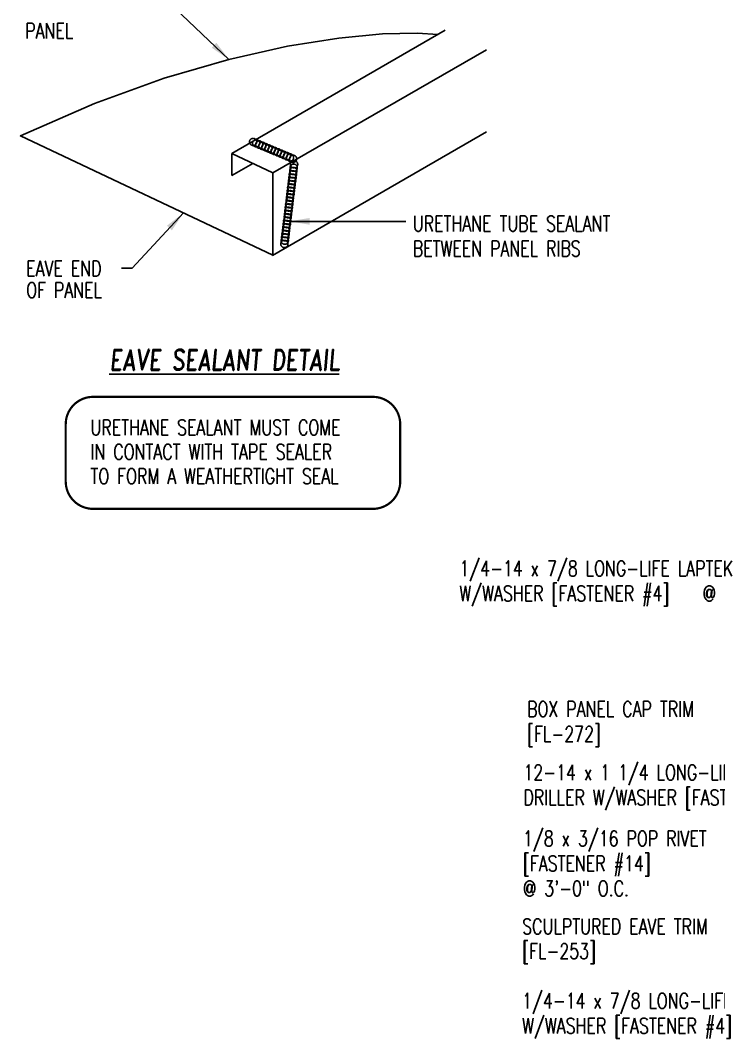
# Model space of a CAD drawing. Header units: inches. Extents: x -16.2 to 26.3, y 5.4 to 57.1.
# Drawn here: x -16.21 to 0.79, y 14.52 to 39.3 of the extents above; entities that cross this region are included whole.
import ezdxf

# ---------------------------------------------------------------- set-up
doc = ezdxf.new("R2010")
doc.units = ezdxf.units.IN
doc.header["$MEASUREMENT"] = 0
doc.linetypes.add('CENTER2', pattern=[1.125, 0.75, -0.125, 0.125, -0.125])
for name, color, linetype in [('LABEL', 6, 'Continuous'), ('PANEL', 11, 'Continuous'), ('SEALANT', 253, 'CENTER2'), ('TEXT', 2, 'Continuous')]:
    doc.layers.add(name, color=color, linetype=linetype)
doc.styles.add('ROMAND', font='romand', dxfattribs={"height": 0.075})
doc.styles.add('TEXT', font='SIMPLEX', dxfattribs={"width": 0.75, "height": 6})
doc.styles.add('TEXT1', font='ROMANS.shx', dxfattribs={"width": 0.75, "height": 0.375})
doc.dimstyles.new('DETAIL$7', dxfattribs={"dimscale": 4, "dimtxt": 6, "dimasz": 0.125, "dimexe": 0.0625, "dimexo": 0.125, "dimgap": 0.0625, "dimtad": 1, "dimdec": 5, "dimzin": 3, "dimdsep": 46, "dimlunit": 4, "dimtxsty": 'TEXT', "dimblk": 'ARCHTICK', "dimcen": 0.0625, "dimclrd": 7, "dimclre": 7, "dimclrt": 2, "dimadec": 0, "dimazin": 0, "dimtfac": 0.666667, "dimtdec": 5, "dimtmove": 0, "dimatfit": 3, "dimfxl": 0, "dimfrac": 2, "dimtolj": 1, "dimtzin": 3, "dimarcsym": 0})

# ---------------------------------------------------------------- blocks, each defined once
blk = doc.blocks.new('FD-F4')
at = {"layer": 'TEXT', "style": 'TEXT1', "width": 0.75}
for s, p in [('1/4-14 x 7/8 LONG-LIFE LAPTEK', (0.0047, -0.0408)), ('W/WASHER [FASTENER #4]', (0.0047, -0.1926))]:
    blk.add_text(s, height=0.09375, dxfattribs=at).set_placement(p)
blk.add_attdef('(QUANTITY)', (1.4847, -0.1926), '', height=0.0938, dxfattribs=at)
at = {"layer": 'TEXT', "style": 'TEXT1', "flags": 1}
for tag, p in [('Color', (0.0624, -0.4349)), ('Calc', (0.0624, -0.4349)), ('Opt1', (0.0624, -0.4349)), ('Opt2', (0.0624, -0.4349)), ('Opt3', (0.0624, -0.4349)), ('Description', (0.0624, -0.4349)), ('Multiple', (0.0624, -0.4349)), ('Part', (0.0624, -0.4349)), ('Spare1', (0.0624, -0.6224)), ('Spare2', (0.0624, -0.6224)), ('Spare3', (0.0624, -0.6224)), ('Spare4', (0.0624, -0.6224)), ('Spare5', (0.0624, -0.6224)), ('Spare6', (0.0624, -0.6224)), ('Spare7', (0.0624, -0.6224)), ('Spare8', (0.0624, -0.6224)), ('Spare9', (0.0624, -0.6224)), ('Spare10', (0.0624, -0.6224))]:
    blk.add_attdef(tag, p, '', height=0.0938, dxfattribs=at)
blk = doc.blocks.new('dsc-FL-253')
at = {"layer": 'TEXT', "style": 'TEXT1', "width": 0.75}
for s, p in [('SCULPTURED EAVE TRIM', (0, 0)), ('[FL-253]', (0, -0.6))]:
    blk.add_text(s, height=0.375, dxfattribs=at).set_placement(p)
at = {"layer": 'TEXT', "style": 'TEXT1', "flags": 1}
for tag, p in [('COLOR', (0, -1.2)), ('CALC', (0, -1.2)), ('OPT1', (0, -1.2)), ('OPT2', (0, -1.2)), ('OPT3', (0, -1.2)), ('GAGE', (0, -1.2)), ('SHPLN', (0, -1.2)), ('PART', (0, -1.2)), ('DESCRIPTION', (0, -1.2)), ('MULTIPLE', (0, -1.2)), ('SPARE1', (0, -1.8)), ('SPARE2', (0, -1.8)), ('SPARE3', (0, -1.8)), ('SPARE4', (0, -1.8)), ('SPARE5', (0, -1.8)), ('SPARE6', (0, -1.8)), ('SPARE7', (0, -1.8)), ('SPARE8', (0, -1.8)), ('SPARE9', (0, -1.8)), ('SPARE10', (0, -1.8))]:
    blk.add_attdef(tag, p, '', height=0.375, dxfattribs=at)
blk = doc.blocks.new('FD-F14')
at = {"layer": 'TEXT', "style": 'TEXT1', "width": 0.75}
for s, p in [('1/8 x 3/16 POP RIVET', (0.0047, -0.0408)), ('[FASTENER #14]', (0.0047, -0.1926))]:
    blk.add_text(s, height=0.09375, dxfattribs=at).set_placement(p)
blk.add_attdef('(QUANTITY)', (0.0047, -0.3444), '', height=0.0938, dxfattribs=at)
blk = doc.blocks.new('FD-F3')
at = {"layer": 'TEXT', "style": 'TEXT1', "width": 0.75}
for s, p in [('12-14 x 1 1/4 LONG-LIFE SELF-', (0.0047, -0.0408)), ('DRILLER W/WASHER [FASTENER #3]', (0.0047, -0.1926))]:
    blk.add_text(s, height=0.09375, dxfattribs=at).set_placement(p)
blk.add_attdef('(QUANTITY)', (0.0047, -0.3444), '', height=0.0938, dxfattribs=at)
blk = doc.blocks.new('_ArchTick')
at = {"color": 0, "linetype": 'ByBlock', "const_width": 0.15}
blk.add_lwpolyline([(-0.5, -0.5), (0.5, 0.5)], dxfattribs=at)
blk = doc.blocks.new('seal_note_tape')
at = {"layer": 'TEXT', "color": 6, "const_width": 0.0533}
blk.add_lwpolyline([(0.027, 0.693), (0.027, 2.086, -0.414214), (0.693, 2.753), (7.503, 2.753, -0.414214), (8.169, 2.086), (8.169, 0.693, -0.414214), (7.503, 0.027), (0.693, 0.027, -0.414214)], format="xyb", close=True, dxfattribs=at)
at = {"layer": 'TEXT', "style": 'TEXT1', "width": 0.75}
for s, p in [('URETHANE SEALANT MUST COME', (0.63, 1.82)), ('IN CONTACT WITH TAPE SEALER', (0.63, 1.227)), ('TO FORM A WEATHERTIGHT SEAL', (0.63, 0.633))]:
    blk.add_text(s, height=0.375, dxfattribs=at).set_placement(p)
blk = doc.blocks.new('LAY-LAB')
at = {"layer": 'LABEL', "color": 6, "style": 'ROMAND', "oblique": 5, "width": 0.75}
blk.add_attdef('LAY-LAB', (0.017, 0.0362), '', height=0.1875, dxfattribs=at)

msp = doc.modelspace()

# ---------------------------------------------------------------- linework, layer by layer
at = {"layer": 'PANEL'}
for p, q in [((-11.06236, 36.05506), (-5.86621, 39.05506)), ((-10.06236, 35.58284), (-4.86621, 38.58284)), ((-10.07434, 33.57592), (-4.86621, 36.58284)), ((-10.06236, 35.58284), (-11.06236, 36.05506)), ((-11.06236, 36.05506), (-11.06236, 35.52159)), ((-11.06236, 35.52159), (-10.55408, 35.81504)), ((-10.06236, 33.58284), (-10.06236, 35.58284))]:
    msp.add_line(p, q, dxfattribs=at)
msp.add_lwpolyline([(-10.06236, 33.58284), (-16.20884, 36.48537), (-14.40468, 37.27646), (-12.70501, 37.89075), (-11.13198, 38.34764), (-9.70775, 38.66649), (-8.4545, 38.86668), (-7.39438, 38.9676), (-6.54955, 38.98863), (-6.03878, 38.95543)], dxfattribs=at)
at = {"layer": 'SEALANT'}
for centre in [(-10.54348, 36.33807), (-10.46854, 36.30652), (-10.3936, 36.27498), (-10.31866, 36.24344), (-10.24372, 36.21189), (-10.16878, 36.18035), (-10.09385, 36.14881), (-10.01891, 36.11726), (-9.94397, 36.08572), (-9.86903, 36.05418), (-9.79409, 36.02263), (-9.71915, 35.99109), (-9.64422, 35.95955), (-9.56928, 35.928), (-9.56535, 35.63071), (-9.55546, 35.71142), (-9.54557, 35.79212), (-9.59502, 35.3886), (-9.58513, 35.46931), (-9.57524, 35.55001), (-9.62468, 35.14649), (-9.61479, 35.2272), (-9.6049, 35.3079), (-9.65435, 34.90439), (-9.64446, 34.98509), (-9.63457, 35.06579), (-9.68401, 34.66228), (-9.67412, 34.74298), (-9.66423, 34.82368), (-9.71368, 34.42017), (-9.70379, 34.50087), (-9.6939, 34.58157), (-9.74334, 34.17806), (-9.73345, 34.25876), (-9.72356, 34.33946), (-9.77301, 33.93595), (-9.76312, 34.01665), (-9.75323, 34.09736), (-9.78289, 33.85525)]:
    msp.add_circle(centre, 0.08824, dxfattribs=at)

# ---------------------------------------------------------------- block references
at = {"layer": 'LABEL', "xscale": 2.666666666666686, "yscale": 2.666666666666679, "zscale": 2.66666666666668}
msp.add_blockref('LAY-LAB', (-14.08211, 30.68701), dxfattribs=at).add_auto_attribs({'LAY-LAB': '%%UEAVE SEALANT DETAIL'})
at = {"layer": 'TEXT'}
for name, p in [('seal_note_tape', (-15.13174, 27.38202)), ('dsc-FL-253', (-3.99289, 17.05805))]:
    msp.add_blockref(name, p, dxfattribs=at)
at = {"layer": 'TEXT', "xscale": 4, "yscale": 4, "zscale": 4}
for name, p, values in [('FD-F4', (-5.5408, 25.93508), {'(QUANTITY)': '@ 16" O.C.'}), ('FD-F14', (-3.99295, 19.36181), {'(QUANTITY)': '@ 3\'-0" O.C.'}), ('FD-F4', (-4.01371, 15.41185), {'(QUANTITY)': '@ 12" O.C.'})]:
    msp.add_blockref(name, p, dxfattribs=at).add_auto_attribs(values)
msp.add_blockref('FD-F3', (-3.982, 20.97046), dxfattribs=at)

# ---------------------------------------------------------------- texts
at = {"layer": 'TEXT', "style": 'TEXT1', "width": 0.75}
for s, p in [('PANEL', (-16.08804, 38.8538)), ('URETHANE TUBE SEALANT', (-6.65511, 34.16166)), ('BETWEEN PANEL RIBS', (-6.65511, 33.55452)), ('EAVE END ', (-16.06575, 33.06984)), ('OF PANEL', (-16.06575, 32.54574)), ('BOX PANEL CAP TRIM', (-3.87342, 22.35015)), ('[FL-272]', (-3.87342, 21.74301))]:
    msp.add_text(s, height=0.375, dxfattribs=at).set_placement(p)

# ---------------------------------------------------------------- leaders
msp.add_leader([(-9.6656, 34.406), (-8.16448, 34.406), (-6.82942, 34.406)], dimstyle='DETAIL$7')
at = {"layer": 'TEXT'}
for points in [[(-11.13198, 38.34764), (-12.43691, 39.58318), (-12.75022, 39.58318)], [(-12.24038, 34.61136), (-13.48664, 33.26324), (-13.74774, 33.26324)]]:
    msp.add_leader(points, dimstyle='DETAIL$7', override={"dimtxt": 0.375, "dimtmove": 0}, dxfattribs=at)

doc.saveas('drawing.dxf')
